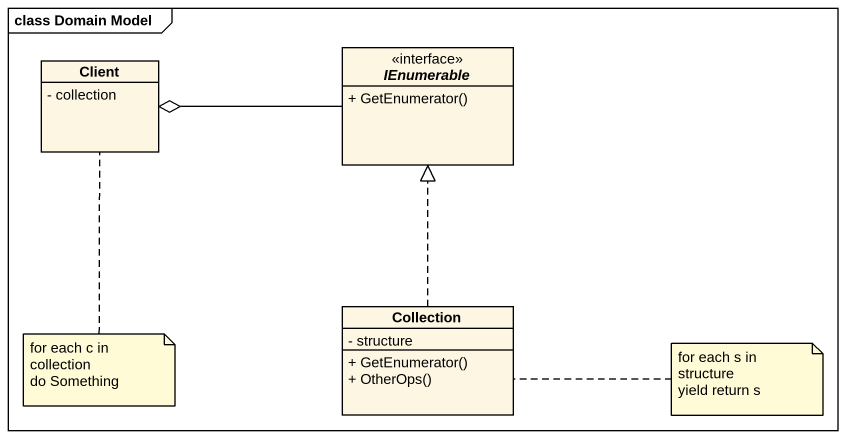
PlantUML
@startuml
mainframe class Domain Model
hide circle
hide empty members
skinparam classAttributeIconSize 0
class Client {
  - collection
}
interface IEnumerable {
  + GetEnumerator()
}
class Collection {
  - structure
  + GetEnumerator()
  + OtherOps()
}
IEnumerable -left-o Client
Collection .up.|> IEnumerable
note bottom of Client
  for each c in collection
  do Something
end note
note right of Collection
  for each s in structure
  yield return s
end note
@enduml
